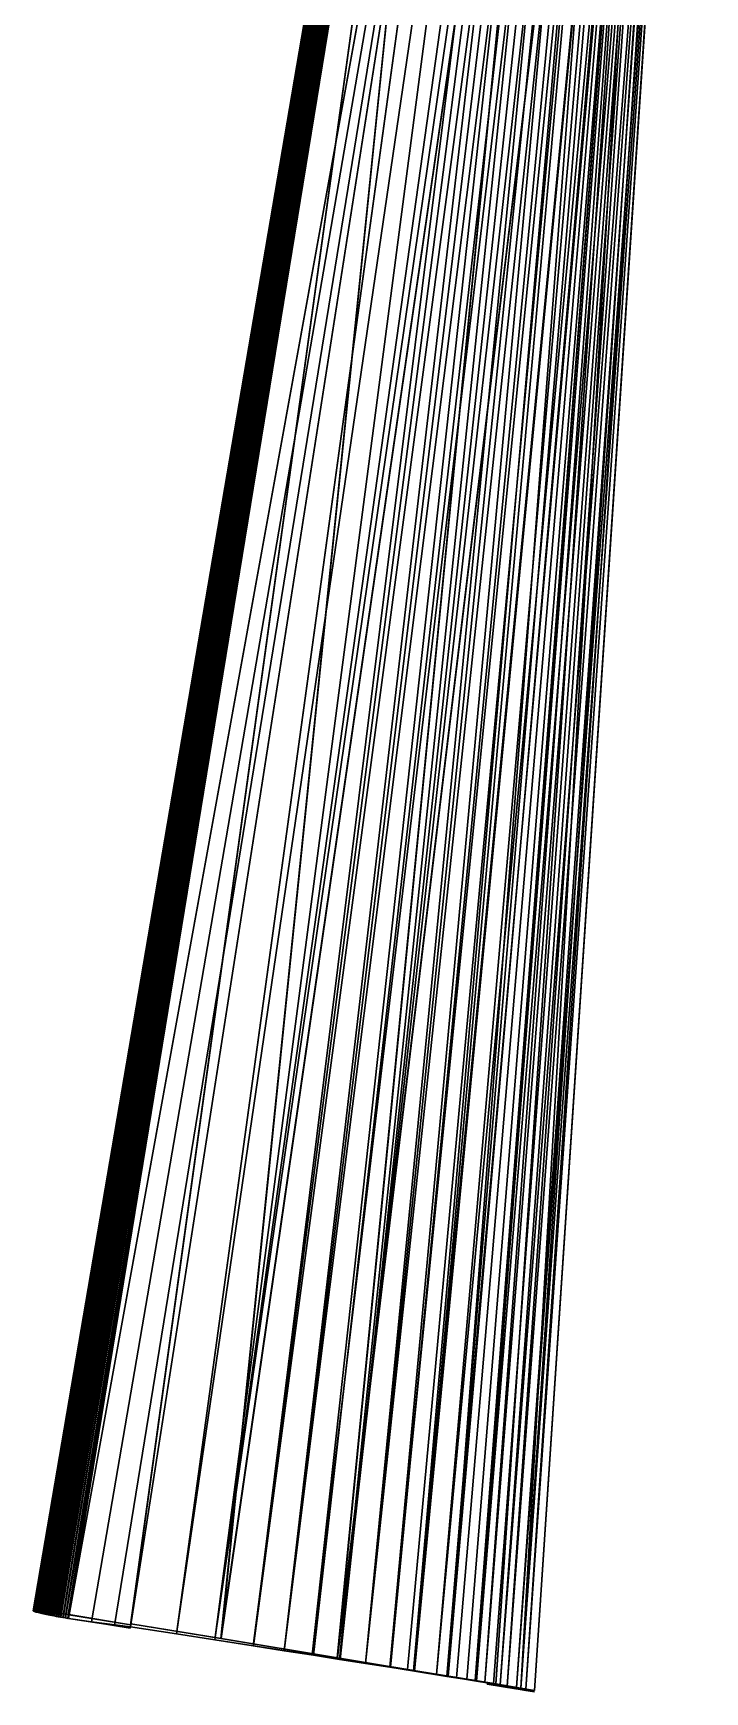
# Model space of a CAD drawing. Extents: x 599 to 878, y 187 to 1275.
# Drawn here: x 599 to 878, y 187 to 878 of the extents above; entities that cross this region are included whole.
import ezdxf

# ---------------------------------------------------------------- set-up
doc = ezdxf.new("R2010")
doc.units = 0
doc.layers.get('0').update_dxf_attribs({"linetype": 'CONTINUOUS'})

msp = doc.modelspace()

# ---------------------------------------------------------------- linework, layer by layer
for points in [[(598.848083, 221.140106, 420.226807), (598.804077, 221.089096, 421.295197), (778.224426, 1274.102051, 476.495392)], [(778.224426, 1274.102051, 476.495392), (598.804077, 221.089096, 421.295197), (598.822327, 221.041107, 422.123596)], [(778.224426, 1274.102051, 476.495392), (598.822327, 221.041107, 422.123596), (778.247681, 1274.050049, 477.387512)], [(598.822327, 221.041107, 422.123596), (598.885986, 220.985703, 422.949188), (778.247681, 1274.050049, 477.387512)], [(778.306885, 1274.136963, 475.605896), (598.958679, 221.176498, 419.225189), (598.848083, 221.140106, 420.226807)], [(778.306885, 1274.136963, 475.605896), (598.848083, 221.140106, 420.226807), (778.224426, 1274.102051, 476.495392)], [(778.247681, 1274.050049, 477.387512), (598.885986, 220.985703, 422.949188), (598.995178, 220.923203, 423.769714)], [(599.135986, 221.201599, 418.232788), (598.958679, 221.176498, 419.225189), (778.306885, 1274.136963, 475.605896)], [(778.247681, 1274.050049, 477.387512), (598.995178, 220.923203, 423.769714), (778.376587, 1273.97998, 478.269287)], [(599.149414, 220.853806, 424.582214), (778.376587, 1273.97998, 478.269287), (598.995178, 220.923203, 423.769714)], [(778.494324, 1274.154053, 474.731995), (599.379272, 221.215195, 417.254303), (599.135986, 221.201599, 418.232788)], [(599.135986, 221.201599, 418.232788), (778.306885, 1274.136963, 475.605896), (778.494324, 1274.154053, 474.731995)], [(778.609192, 1273.895996, 479.128296), (778.376587, 1273.97998, 478.269287), (599.149414, 220.853806, 424.582214)], [(778.609192, 1273.895996, 479.128296), (599.149414, 220.853806, 424.582214), (599.348206, 220.777695, 425.384491)], [(778.609192, 1273.895996, 479.128296), (599.348206, 220.777695, 425.384491), (599.590881, 220.695099, 426.173798)], [(599.687195, 221.217194, 416.294189), (599.379272, 221.215195, 417.254303), (778.494324, 1274.154053, 474.731995)], [(778.838684, 1273.97998, 476.888489), (599.420227, 220.984207, 421.292999), (778.873291, 1274.020996, 476.034607)], [(778.873291, 1274.020996, 476.034607), (599.420227, 220.984207, 421.292999), (599.462402, 221.033096, 420.269501)], [(599.462708, 220.912399, 422.482605), (599.420227, 220.984207, 421.292999), (778.838684, 1273.97998, 476.888489)], [(778.873291, 1274.020996, 476.034607), (599.462402, 221.033096, 420.269501), (599.56842, 221.0681, 419.309906)], [(778.838684, 1273.97998, 476.888489), (778.910095, 1273.921997, 477.739105), (599.462708, 220.912399, 422.482605)], [(778.910095, 1273.921997, 477.739105), (599.603271, 220.824997, 423.663605), (599.462708, 220.912399, 422.482605)], [(778.873291, 1274.020996, 476.034607), (599.56842, 221.0681, 419.309906), (779.013184, 1274.043945, 475.190887)], [(779.013184, 1274.043945, 475.190887), (599.56842, 221.0681, 419.309906), (599.738281, 221.092194, 418.359192)], [(778.609192, 1273.895996, 479.128296), (599.590881, 220.695099, 426.173798), (599.94397, 220.586395, 427.112091)], [(778.910095, 1273.921997, 477.739105), (599.840881, 220.722794, 424.827789), (599.603271, 220.824997, 423.663605)], [(599.687195, 221.217194, 416.294189), (778.494324, 1274.154053, 474.731995), (778.783508, 1274.152954, 473.8862)], [(778.783508, 1274.152954, 473.8862), (600.058472, 221.207596, 415.356689), (599.687195, 221.217194, 416.294189)], [(779.013184, 1274.043945, 475.190887), (599.738281, 221.092194, 418.359192), (599.971313, 221.105301, 417.421814)], [(779.086182, 1273.848022, 478.57309), (599.840881, 220.722794, 424.827789), (778.910095, 1273.921997, 477.739105)], [(600.174011, 220.606293, 425.966888), (599.840881, 220.722794, 424.827789), (779.086182, 1273.848022, 478.57309)], [(778.609192, 1273.895996, 479.128296), (599.94397, 220.586395, 427.112091), (778.9422, 1273.796021, 479.951996)], [(599.94397, 220.586395, 427.112091), (600.35907, 220.468994, 428.02359), (778.9422, 1273.796021, 479.951996)], [(779.013184, 1274.043945, 475.190887), (599.971313, 221.105301, 417.421814), (779.256287, 1274.04895, 474.370605)], [(779.256287, 1274.04895, 474.370605), (599.971313, 221.105301, 417.421814), (600.266418, 221.1073, 416.501892)], [(779.170715, 1274.134033, 473.080597), (600.058472, 221.207596, 415.356689), (778.783508, 1274.152954, 473.8862)], [(779.170715, 1274.134033, 473.080597), (600.491272, 221.186493, 414.446198), (600.058472, 221.207596, 415.356689)], [(779.086182, 1273.848022, 478.57309), (779.36438, 1273.759033, 479.377289), (600.174011, 220.606293, 425.966888)], [(779.36438, 1273.759033, 479.377289), (600.512085, 220.502106, 426.865814), (600.174011, 220.606293, 425.966888)], [(779.256287, 1274.04895, 474.370605), (600.266418, 221.1073, 416.501892), (600.622009, 221.098206, 415.603699)], [(778.9422, 1273.796021, 479.951996), (600.35907, 220.468994, 428.02359), (600.834473, 220.343399, 428.9039)], [(601.037415, 221.149994, 413.479187), (600.491272, 221.186493, 414.446198), (779.170715, 1274.134033, 473.080597)], [(600.909912, 220.389603, 427.739014), (600.512085, 220.502106, 426.865814), (779.36438, 1273.759033, 479.377289)], [(779.256287, 1274.04895, 474.370605), (600.622009, 221.098206, 415.603699), (779.598816, 1274.036011, 473.5867)], [(779.598816, 1274.036011, 473.5867), (600.622009, 221.098206, 415.603699), (601.036682, 221.078003, 414.731506)], [(778.9422, 1273.796021, 479.951996), (600.834473, 220.343399, 428.9039), (779.370728, 1273.68396, 480.728485)], [(600.834473, 220.343399, 428.9039), (601.36792, 220.210403, 429.749207), (779.370728, 1273.68396, 480.728485)], [(779.36438, 1273.759033, 479.377289), (779.740295, 1273.656006, 480.138885), (600.909912, 220.389603, 427.739014)], [(779.740295, 1273.656006, 480.138885), (601.365295, 220.269196, 428.582489), (600.909912, 220.389603, 427.739014)], [(779.598816, 1274.036011, 473.5867), (601.036682, 221.078003, 414.731506), (601.559875, 221.043106, 413.805115)], [(779.650085, 1274.097046, 472.326996), (601.037415, 221.149994, 413.479187), (779.170715, 1274.134033, 473.080597)], [(779.650085, 1274.097046, 472.326996), (601.65271, 221.099899, 412.555511), (601.037415, 221.149994, 413.479187)], [(779.740295, 1273.656006, 480.138885), (601.876282, 220.141602, 429.392303), (601.365295, 220.269196, 428.582489)], [(779.370728, 1273.68396, 480.728485), (601.36792, 220.210403, 429.749207), (601.95697, 220.070297, 430.555511)], [(780.035278, 1274.005005, 472.851501), (779.598816, 1274.036011, 473.5867), (601.559875, 221.043106, 413.805115)], [(601.559875, 221.043106, 413.805115), (602.149414, 220.995102, 412.920013), (780.035278, 1274.005005, 472.851501)], [(602.333984, 221.036301, 411.680115), (601.65271, 221.099899, 412.555511), (779.650085, 1274.097046, 472.326996)], [(780.207886, 1273.541016, 480.8461), (601.876282, 220.141602, 429.392303), (779.740295, 1273.656006, 480.138885)], [(780.207886, 1273.541016, 480.8461), (602.440674, 220.007401, 430.164795), (601.876282, 220.141602, 429.392303)], [(779.370728, 1273.68396, 480.728485), (601.95697, 220.070297, 430.555511), (779.888489, 1273.560059, 481.446594)], [(779.888489, 1273.560059, 481.446594), (601.95697, 220.070297, 430.555511), (602.599121, 219.923904, 431.319214)], [(780.035278, 1274.005005, 472.851501), (602.149414, 220.995102, 412.920013), (780.558777, 1273.956055, 472.176514)], [(780.558777, 1273.956055, 472.176514), (602.149414, 220.995102, 412.920013), (602.802185, 220.934296, 412.08139)], [(602.333984, 221.036301, 411.680115), (779.650085, 1274.097046, 472.326996), (780.214722, 1274.041992, 471.6362)], [(780.214722, 1274.041992, 471.6362), (603.077515, 220.959702, 410.858002), (602.333984, 221.036301, 411.680115)], [(780.207886, 1273.541016, 480.8461), (603.055786, 219.867096, 430.896393), (602.440674, 220.007401, 430.164795)], [(602.599121, 219.923904, 431.319214), (780.488281, 1273.427002, 482.095886), (779.888489, 1273.560059, 481.446594)], [(602.599121, 219.923904, 431.319214), (603.612427, 219.703003, 432.338593), (780.488281, 1273.427002, 482.095886)], [(780.558777, 1273.956055, 472.176514), (602.802185, 220.934296, 412.08139), (603.514526, 220.860992, 411.293793)], [(780.759888, 1273.416016, 481.487793), (603.055786, 219.867096, 430.896393), (780.207886, 1273.541016, 480.8461)], [(780.759888, 1273.416016, 481.487793), (604.026611, 219.655396, 431.872986), (603.055786, 219.867096, 430.896393)], [(603.077515, 220.959702, 410.858002), (780.214722, 1274.041992, 471.6362), (780.856689, 1273.970947, 471.018097)], [(780.856689, 1273.970947, 471.018097), (604.253174, 220.826797, 409.773285), (603.077515, 220.959702, 410.858002)], [(781.161316, 1273.890991, 471.57251), (780.558777, 1273.956055, 472.176514), (603.514526, 220.860992, 411.293793)], [(603.514526, 220.860992, 411.293793), (604.640808, 220.733795, 410.254608), (781.161316, 1273.890991, 471.57251)], [(780.488281, 1273.427002, 482.095886), (603.612427, 219.703003, 432.338593), (604.30188, 219.558304, 432.928802)], [(780.759888, 1273.416016, 481.487793), (604.687317, 219.516693, 432.438507), (604.026611, 219.655396, 431.872986)], [(605.047424, 220.730606, 409.159485), (604.253174, 220.826797, 409.773285), (780.856689, 1273.970947, 471.018097)], [(780.488281, 1273.427002, 482.095886), (604.30188, 219.558304, 432.928802), (781.161377, 1273.286011, 482.667206)], [(604.30188, 219.558304, 432.928802), (605.026611, 219.410294, 433.474609), (781.161377, 1273.286011, 482.667206)], [(781.161316, 1273.890991, 471.57251), (604.640808, 220.733795, 410.254608), (781.83313, 1273.810059, 471.048889)], [(781.83313, 1273.810059, 471.048889), (604.640808, 220.733795, 410.254608), (605.401672, 220.641602, 409.666595)], [(781.387573, 1273.282959, 482.053711), (604.687317, 219.516693, 432.438507), (780.759888, 1273.416016, 481.487793)], [(781.387573, 1273.282959, 482.053711), (605.38147, 219.374893, 432.961304), (604.687317, 219.516693, 432.438507)], [(781.161377, 1273.286011, 482.667206), (605.026611, 219.410294, 433.474609), (605.783508, 219.259506, 433.973785)], [(605.047424, 220.730606, 409.159485), (780.856689, 1273.970947, 471.018097), (781.566589, 1273.884033, 470.481689)], [(605.047424, 220.730606, 409.159485), (781.566589, 1273.884033, 470.481689), (605.880371, 220.625, 408.601105)], [(781.387573, 1273.282959, 482.053711), (606.106628, 219.230392, 433.439606), (605.38147, 219.374893, 432.961304)], [(781.83313, 1273.810059, 471.048889), (605.401672, 220.641602, 409.666595), (606.199707, 220.540497, 409.131592)], [(781.161377, 1273.286011, 482.667206), (605.783508, 219.259506, 433.973785), (781.897888, 1273.139038, 483.152008)], [(605.783508, 219.259506, 433.973785), (606.569885, 219.106598, 434.4245), (781.897888, 1273.139038, 483.152008)], [(605.880371, 220.625, 408.601105), (781.566589, 1273.884033, 470.481689), (782.334106, 1273.782959, 470.034698)], [(605.880371, 220.625, 408.601105), (782.334106, 1273.782959, 470.034698), (606.748291, 220.510605, 408.100586)], [(782.081116, 1273.142944, 482.535004), (606.106628, 219.230392, 433.439606), (781.387573, 1273.282959, 482.053711)], [(782.081116, 1273.142944, 482.535004), (606.859985, 219.083893, 433.871399), (606.106628, 219.230392, 433.439606)], [(781.83313, 1273.810059, 471.048889), (606.199707, 220.540497, 409.131592), (782.646606, 1273.703003, 470.572205)], [(782.646606, 1273.703003, 470.572205), (606.199707, 220.540497, 409.131592), (607.031311, 220.430893, 408.652191)], [(781.897888, 1273.139038, 483.152008), (606.569885, 219.106598, 434.4245), (607.382629, 218.952194, 434.825104)], [(606.748291, 220.510605, 408.100586), (782.334106, 1273.782959, 470.034698), (607.647217, 220.387802, 407.660492)], [(782.081116, 1273.142944, 482.535004), (607.638611, 218.935898, 434.255096), (606.859985, 219.083893, 433.871399)], [(782.646606, 1273.703003, 470.572205), (607.031311, 220.430893, 408.652191), (607.892395, 220.3134, 408.230499)], [(781.897888, 1273.139038, 483.152008), (607.382629, 218.952194, 434.825104), (782.687073, 1272.989014, 483.543396)], [(607.382629, 218.952194, 434.825104), (608.301025, 218.781601, 435.204987), (782.687073, 1272.989014, 483.543396)], [(782.829224, 1273, 482.924011), (607.638611, 218.935898, 434.255096), (782.081116, 1273.142944, 482.535004)], [(782.829224, 1273, 482.924011), (608.518372, 218.7724, 434.61911), (607.638611, 218.935898, 434.255096)], [(607.647217, 220.387802, 407.660492), (782.334106, 1273.782959, 470.034698), (783.148315, 1273.670044, 469.683502)], [(607.647217, 220.387802, 407.660492), (783.148315, 1273.670044, 469.683502), (608.572876, 220.257294, 407.282593)], [(782.646606, 1273.703003, 470.572205), (607.892395, 220.3134, 408.230499), (608.779175, 220.188293, 407.8685)], [(782.687073, 1272.989014, 483.543396), (608.301025, 218.781601, 435.204987), (609.243225, 218.610504, 435.520996)], [(782.829224, 1273, 482.924011), (609.421082, 218.608597, 434.921814), (608.518372, 218.7724, 434.61911)], [(608.572876, 220.257294, 407.282593), (783.148315, 1273.670044, 469.683502), (609.521179, 220.119507, 406.968811)], [(783.516602, 1273.581055, 470.213715), (782.646606, 1273.703003, 470.572205), (608.779175, 220.188293, 407.8685)], [(608.779175, 220.188293, 407.8685), (609.687805, 220.056396, 407.56781), (783.516602, 1273.581055, 470.213715)], [(782.687073, 1272.989014, 483.543396), (609.243225, 218.610504, 435.520996), (783.517822, 1272.838013, 483.835907)], [(609.243225, 218.610504, 435.520996), (610.205017, 218.439896, 435.771515), (783.517822, 1272.838013, 483.835907)], [(783.620422, 1272.85498, 483.214813), (609.421082, 218.608597, 434.921814), (782.829224, 1273, 482.924011)], [(610.342529, 218.445099, 435.161896), (609.421082, 218.608597, 434.921814), (783.620422, 1272.85498, 483.214813)], [(609.521179, 220.119507, 406.968811), (783.148315, 1273.670044, 469.683502), (783.997375, 1273.545044, 469.433289)], [(609.521179, 220.119507, 406.968811), (783.997375, 1273.545044, 469.433289), (610.457825, 219.979797, 406.72699)], [(783.516602, 1273.581055, 470.213715), (609.687805, 220.056396, 407.56781), (610.585083, 219.922501, 407.336212)], [(783.517822, 1272.838013, 483.835907), (610.205017, 218.439896, 435.771515), (611.181885, 218.270401, 435.955505)], [(783.620422, 1272.85498, 483.214813), (784.442078, 1272.709961, 483.402802), (610.342529, 218.445099, 435.161896)], [(784.442078, 1272.709961, 483.402802), (611.278381, 218.2827, 435.338104), (610.342529, 218.445099, 435.161896)], [(784.664429, 1273.442993, 469.312103), (610.457825, 219.979797, 406.72699), (783.997375, 1273.545044, 469.433289)], [(784.664429, 1273.442993, 469.312103), (611.407593, 219.834503, 406.547791), (610.457825, 219.979797, 406.72699)], [(784.426392, 1273.444946, 469.980408), (783.516602, 1273.581055, 470.213715), (610.585083, 219.922501, 407.336212)], [(610.585083, 219.922501, 407.336212), (611.495117, 219.783401, 407.16449), (784.426392, 1273.444946, 469.980408)], [(783.517822, 1272.838013, 483.835907), (611.181885, 218.270401, 435.955505), (784.378113, 1272.687012, 484.025208)], [(612.169373, 218.102905, 436.072113), (784.378113, 1272.687012, 484.025208), (611.181885, 218.270401, 435.955505)], [(612.224487, 218.122192, 435.449799), (611.278381, 218.2827, 435.338104), (784.442078, 1272.709961, 483.402802)], [(784.664429, 1273.442993, 469.312103), (612.366394, 219.684296, 406.431885), (611.407593, 219.834503, 406.547791)], [(612.413574, 219.639496, 407.053497), (784.426392, 1273.444946, 469.980408), (611.495117, 219.783401, 407.16449)], [(612.169373, 218.102905, 436.072113), (785.255493, 1272.53894, 484.108704), (784.378113, 1272.687012, 484.025208)], [(612.169373, 218.102905, 436.072113), (763.743896, 1140.713989, 478.110199), (785.255493, 1272.53894, 484.108704)], [(612.224487, 218.122192, 435.449799), (784.442078, 1272.709961, 483.402802), (785.281616, 1272.56897, 483.484985)], [(612.224487, 218.122192, 435.449799), (785.281616, 1272.56897, 483.484985), (763.768372, 1140.743042, 477.486389)], [(784.664429, 1273.442993, 469.312103), (613.330078, 219.5298, 406.379791), (612.366394, 219.684296, 406.431885)], [(612.413574, 219.639496, 407.053497), (785.358215, 1273.297974, 469.877014), (784.426392, 1273.444946, 469.980408)], [(612.413574, 219.639496, 407.053497), (763.85553, 1141.572021, 462.017792), (785.358215, 1273.297974, 469.877014)], [(784.664429, 1273.442993, 469.312103), (634.831177, 351.255493, 414.239014), (613.330078, 219.5298, 406.379791)], [(803.744873, 1269.718018, 480.488312), (613.423218, 217.923904, 435.497803), (785.52832, 1272.527954, 483.488708)], [(613.519775, 217.880096, 436.113708), (785.52832, 1272.527954, 483.488708), (613.423218, 217.923904, 435.497803)], [(785.624023, 1272.479004, 484.104401), (785.52832, 1272.527954, 483.488708), (613.519775, 217.880096, 436.113708)], [(613.519775, 217.880096, 436.113708), (803.835999, 1269.670044, 481.104797), (785.624023, 1272.479004, 484.104401)], [(613.609619, 219.484299, 406.377014), (613.583618, 219.451401, 407.00061), (785.630371, 1273.287964, 469.247894)], [(785.630371, 1273.287964, 469.247894), (613.583618, 219.451401, 407.00061), (785.60498, 1273.258057, 469.871613)], [(785.60498, 1273.258057, 469.871613), (613.583618, 219.451401, 407.00061), (639.329407, 215.202194, 407.853088)], [(785.630371, 1273.287964, 469.247894), (639.333374, 215.2388, 407.22879), (613.609619, 219.484299, 406.377014)], [(784.664429, 1273.442993, 469.312103), (656.332275, 482.98111, 422.098114), (634.831177, 351.255493, 414.239014)], [(785.60498, 1273.258057, 469.871613), (639.329407, 215.202194, 407.853088), (639.409912, 215.694794, 407.882507)], [(785.630371, 1273.287964, 469.247894), (639.413391, 215.728302, 407.257996), (639.333374, 215.2388, 407.22879)], [(785.60498, 1273.258057, 469.871613), (639.409912, 215.694794, 407.882507), (676.847717, 209.514206, 409.152496)], [(785.630371, 1273.287964, 469.247894), (676.949524, 209.531403, 408.531403), (639.413391, 215.728302, 407.257996)], [(784.664429, 1273.442993, 469.312103), (677.833374, 614.706726, 429.957306), (656.332275, 482.98111, 422.098114)], [(785.60498, 1273.258057, 469.871613), (676.847717, 209.514206, 409.152496), (829.672791, 1265.983032, 471.368896)], [(785.630371, 1273.287964, 469.247894), (829.680481, 1266.015991, 470.744507), (676.949524, 209.531403, 408.531403)], [(784.664429, 1273.442993, 469.312103), (699.334595, 746.432495, 437.816498), (677.833374, 614.706726, 429.957306)], [(784.664429, 1273.442993, 469.312103), (720.835815, 878.158203, 445.67569), (699.334595, 746.432495, 437.816498)], [(623.033386, 216.442902, 433.888794), (613.423218, 217.923904, 435.497803), (803.744873, 1269.718018, 480.488312)], [(632.68573, 214.925797, 432.916595), (803.835999, 1269.670044, 481.104797), (613.519775, 217.880096, 436.113708)], [(639.278381, 214.442993, 431.236115), (623.033386, 216.442902, 433.888794), (803.744873, 1269.718018, 480.488312)], [(639.27478, 214.409103, 431.868103), (803.835999, 1269.670044, 481.104797), (632.68573, 214.925797, 432.916595)], [(639.27478, 214.409103, 431.868103), (658.378113, 211.457703, 428.806213), (803.835999, 1269.670044, 481.104797)], [(639.278381, 214.442993, 431.236115), (803.744873, 1269.718018, 480.488312), (658.385681, 211.490906, 428.174286)], [(803.835999, 1269.670044, 481.104797), (658.378113, 211.457703, 428.806213), (812.993408, 1268.251953, 479.687012)], [(812.993408, 1268.251953, 479.687012), (658.378113, 211.457703, 428.806213), (674.366516, 208.980499, 426.37149)], [(812.905273, 1268.300049, 479.070007), (658.385681, 211.490906, 428.174286), (803.744873, 1269.718018, 480.488312)], [(812.905273, 1268.300049, 479.070007), (674.379272, 209.012802, 425.739685), (658.385681, 211.490906, 428.174286)], [(812.993408, 1268.251953, 479.687012), (674.366516, 208.980499, 426.37149), (826.796082, 1266.10498, 477.738495)], [(826.796082, 1266.10498, 477.738495), (674.366516, 208.980499, 426.37149), (690.392883, 206.489395, 424.077515)], [(822.107483, 1266.870972, 477.742493), (674.379272, 209.012802, 425.739685), (812.905273, 1268.300049, 479.070007)], [(822.107483, 1266.870972, 477.742493), (690.411499, 206.520798, 423.445801), (674.379272, 209.012802, 425.739685)], [(676.847717, 209.514206, 409.152496), (725.27063, 201.516602, 410.860413), (829.672791, 1265.983032, 471.368896)], [(829.680481, 1266.015991, 470.744507), (725.374573, 201.533493, 410.239502), (676.949524, 209.531403, 408.531403)], [(826.796082, 1266.10498, 477.738495), (690.392883, 206.489395, 424.077515), (703.26532, 204.481903, 422.357391)], [(831.34613, 1265.428955, 476.528687), (690.411499, 206.520798, 423.445801), (822.107483, 1266.870972, 477.742493)], [(831.34613, 1265.428955, 476.528687), (703.28949, 204.512405, 421.7258), (690.411499, 206.520798, 423.445801)], [(826.796082, 1266.10498, 477.738495), (703.26532, 204.481903, 422.357391), (836.048828, 1264.656982, 476.594604)], [(836.048828, 1264.656982, 476.594604), (703.26532, 204.481903, 422.357391), (715.441101, 202.576508, 420.849792)], [(714.924927, 202.691696, 420.283203), (703.28949, 204.512405, 421.7258), (831.34613, 1265.428955, 476.528687)], [(840.630615, 1263.970947, 475.462494), (714.924927, 202.691696, 420.283203), (831.34613, 1265.428955, 476.528687)], [(836.048828, 1264.656982, 476.594604), (715.441101, 202.576508, 420.849792), (726.242371, 200.880005, 419.626312)], [(829.672791, 1265.983032, 471.368896), (725.27063, 201.516602, 410.860413), (852.910583, 1262.141968, 472.236206)], [(852.92157, 1262.175049, 471.611786), (725.374573, 201.533493, 410.239502), (829.680481, 1266.015991, 470.744507)], [(836.048828, 1264.656982, 476.594604), (726.242371, 200.880005, 419.626312), (845.343994, 1263.192993, 475.614685)], [(840.630615, 1263.970947, 475.462494), (726.583313, 200.860596, 418.962585), (714.924927, 202.691696, 420.283203)], [(725.27063, 201.516602, 410.860413), (754.498291, 196.684601, 411.977814), (852.910583, 1262.141968, 472.236206)], [(852.92157, 1262.175049, 471.611786), (754.605713, 196.700897, 411.3573), (725.374573, 201.533493, 410.239502)], [(845.343994, 1263.192993, 475.614685), (726.242371, 200.880005, 419.626312), (737.062988, 199.174301, 418.515198)], [(737.022705, 199.214798, 417.892609), (726.583313, 200.860596, 418.962585), (840.630615, 1263.970947, 475.462494)], [(849.958801, 1262.496948, 474.570099), (737.022705, 199.214798, 417.892609), (840.630615, 1263.970947, 475.462494)], [(747.47937, 197.560303, 416.931213), (737.022705, 199.214798, 417.892609), (849.958801, 1262.496948, 474.570099)], [(845.343994, 1263.192993, 475.614685), (737.062988, 199.174301, 418.515198), (747.25592, 197.5616, 417.576385)], [(845.343994, 1263.192993, 475.614685), (747.25592, 197.5616, 417.576385), (853.121216, 1261.96106, 474.938812)], [(747.25592, 197.5616, 417.576385), (757.464417, 195.939804, 416.756989), (853.121216, 1261.96106, 474.938812)], [(757.052185, 196.039505, 416.162109), (747.47937, 197.560303, 416.931213), (849.958801, 1262.496948, 474.570099)], [(771.422791, 193.882095, 412.705505), (852.910583, 1262.141968, 472.236206), (754.498291, 196.684601, 411.977814)], [(754.605713, 196.700897, 411.3573), (852.92157, 1262.175049, 471.611786), (771.511719, 193.901505, 412.084595)], [(859.316223, 1261.006958, 473.89209), (757.052185, 196.039505, 416.162109), (849.958801, 1262.496948, 474.570099)], [(757.052185, 196.039505, 416.162109), (859.316223, 1261.006958, 473.89209), (766.639282, 194.509796, 415.515808)], [(859.353271, 1260.967041, 474.514709), (853.121216, 1261.96106, 474.938812), (757.464417, 195.939804, 416.756989)], [(757.464417, 195.939804, 416.756989), (770.937317, 193.787506, 415.895203), (859.353271, 1260.967041, 474.514709)], [(766.639282, 194.509796, 415.515808), (859.316223, 1261.006958, 473.89209), (865.285583, 1260.047974, 473.605988)], [(766.639282, 194.509796, 415.515808), (865.285583, 1260.047974, 473.605988), (774.961914, 193.175598, 415.068115)], [(859.353271, 1260.967041, 474.514709), (770.937317, 193.787506, 415.895203), (865.31958, 1260.008057, 474.229004)], [(865.31958, 1260.008057, 474.229004), (770.937317, 193.787506, 415.895203), (779.264526, 192.449203, 415.508606)], [(771.422791, 193.882095, 412.705505), (864.265625, 1260.260986, 472.740692), (852.910583, 1262.141968, 472.236206)], [(782.71521, 192.008301, 413.264893), (864.265625, 1260.260986, 472.740692), (771.422791, 193.882095, 412.705505)], [(771.511719, 193.901505, 412.084595), (852.92157, 1262.175049, 471.611786), (864.281616, 1260.292969, 472.116302)], [(771.511719, 193.901505, 412.084595), (864.281616, 1260.292969, 472.116302), (782.793213, 192.029404, 412.643799)], [(865.285583, 1260.047974, 473.605988), (783.293823, 191.832993, 414.748413), (774.961914, 193.175598, 415.068115)], [(865.31958, 1260.008057, 474.229004), (779.264526, 192.449203, 415.508606), (786.783386, 191.233795, 415.28949)], [(782.71521, 192.008301, 413.264893), (791.254028, 190.586105, 413.785309), (864.265625, 1260.260986, 472.740692)], [(864.281616, 1260.292969, 472.116302), (791.319824, 190.609207, 413.16391), (782.793213, 192.029404, 412.643799)], [(783.293823, 191.832993, 414.748413), (865.285583, 1260.047974, 473.605988), (870.473572, 1259.207031, 473.497711)], [(790.280273, 190.699402, 414.621094), (783.293823, 191.832993, 414.748413), (870.473572, 1259.207031, 473.497711)], [(865.31958, 1260.008057, 474.229004), (786.783386, 191.233795, 415.28949), (870.497314, 1259.168945, 474.121796)], [(793.162415, 190.195099, 415.242401), (870.497314, 1259.168945, 474.121796), (786.783386, 191.233795, 415.28949)], [(796.056091, 189.755096, 414.64859), (790.280273, 190.699402, 414.621094), (870.473572, 1259.207031, 473.497711)], [(801.683228, 188.838699, 414.608002), (864.265625, 1260.260986, 472.740692), (791.254028, 190.586105, 413.785309)], [(791.319824, 190.609207, 413.16391), (864.281616, 1260.292969, 472.116302), (801.733276, 188.864502, 413.985413)], [(793.162415, 190.195099, 415.242401), (875.494873, 1258.348022, 474.210999), (870.497314, 1259.168945, 474.121796)], [(799.937988, 189.082306, 415.365601), (875.494873, 1258.348022, 474.210999), (793.162415, 190.195099, 415.242401)], [(875.50647, 1258.380005, 473.5867), (796.056091, 189.755096, 414.64859), (870.473572, 1259.207031, 473.497711)], [(796.056091, 189.755096, 414.64859), (875.50647, 1258.380005, 473.5867), (803.843506, 188.470993, 414.885315)], [(799.937988, 189.082306, 415.365601), (878.168579, 1257.905029, 474.3284), (875.494873, 1258.348022, 474.210999)], [(807.369019, 187.852493, 415.673706), (878.168579, 1257.905029, 474.3284), (799.937988, 189.082306, 415.365601)], [(801.683228, 188.838699, 414.608002), (874.251282, 1258.595947, 473.390686), (864.265625, 1260.260986, 472.740692)], [(878.205017, 1257.932983, 473.705109), (874.251282, 1258.595947, 473.390686), (801.683228, 188.838699, 414.608002)], [(801.683228, 188.838699, 414.608002), (807.405273, 187.8806, 415.050415), (878.205017, 1257.932983, 473.705109)], [(801.733276, 188.864502, 413.985413), (864.281616, 1260.292969, 472.116302), (874.293518, 1258.623047, 472.767609)], [(801.733276, 188.864502, 413.985413), (874.293518, 1258.623047, 472.767609), (878.247986, 1257.959961, 473.082092)], [(878.247986, 1257.959961, 473.082092), (807.448425, 187.907501, 414.42749), (801.733276, 188.864502, 413.985413)], [(803.843506, 188.470993, 414.885315), (875.50647, 1258.380005, 473.5867), (878.205017, 1257.932983, 473.705109)], [(803.843506, 188.470993, 414.885315), (878.205017, 1257.932983, 473.705109), (807.405273, 187.8806, 415.050415)], [(807.369019, 187.852493, 415.673706), (807.405273, 187.8806, 415.050415), (878.168579, 1257.905029, 474.3284)], [(807.448425, 187.907501, 414.42749), (878.247986, 1257.959961, 473.082092), (807.405273, 187.8806, 415.050415)], [(807.405273, 187.8806, 415.050415), (878.247986, 1257.959961, 473.082092), (878.205017, 1257.932983, 473.705109)], [(878.168579, 1257.905029, 474.3284), (807.405273, 187.8806, 415.050415), (878.205017, 1257.932983, 473.705109)], [(612.169373, 218.102905, 436.072113), (742.232422, 1008.888977, 472.111694), (763.743896, 1140.713989, 478.110199)], [(612.224487, 218.122192, 435.449799), (763.768372, 1140.743042, 477.486389), (742.255188, 1008.91803, 471.487793)], [(612.413574, 219.639496, 407.053497), (742.352783, 1009.846985, 454.1586), (763.85553, 1141.572021, 462.017792)], [(612.169373, 218.102905, 436.072113), (720.720825, 877.063599, 466.11319), (742.232422, 1008.888977, 472.111694)], [(612.224487, 218.122192, 435.449799), (742.255188, 1008.91803, 471.487793), (720.742188, 877.09198, 465.489197)], [(612.413574, 219.639496, 407.053497), (720.85022, 878.120605, 446.299408), (742.352783, 1009.846985, 454.1586)], [(720.720825, 877.063599, 466.11319), (720.742188, 877.09198, 465.489197), (742.255188, 1008.91803, 471.487793)], [(720.720825, 877.063599, 466.11319), (742.255188, 1008.91803, 471.487793), (742.232422, 1008.888977, 472.111694)], [(720.835815, 878.158203, 445.67569), (742.352783, 1009.846985, 454.1586), (720.85022, 878.120605, 446.299408)], [(612.413574, 219.639496, 407.053497), (699.347473, 746.394775, 438.440186), (720.85022, 878.120605, 446.299408)], [(720.835815, 878.158203, 445.67569), (720.85022, 878.120605, 446.299408), (699.334595, 746.432495, 437.816498)], [(699.334595, 746.432495, 437.816498), (720.85022, 878.120605, 446.299408), (699.347473, 746.394775, 438.440186)], [(612.169373, 218.102905, 436.072113), (699.209229, 745.238525, 460.114685), (720.720825, 877.063599, 466.11319)], [(612.224487, 218.122192, 435.449799), (720.742188, 877.09198, 465.489197), (699.229004, 745.266418, 459.490601)], [(699.209229, 745.238525, 460.114685), (720.742188, 877.09198, 465.489197), (720.720825, 877.063599, 466.11319)], [(720.742188, 877.09198, 465.489197), (699.209229, 745.238525, 460.114685), (699.229004, 745.266418, 459.490601)], [(612.413574, 219.639496, 407.053497), (677.844788, 614.668884, 430.581085), (699.347473, 746.394775, 438.440186)], [(699.334595, 746.432495, 437.816498), (699.347473, 746.394775, 438.440186), (677.833374, 614.706726, 429.957306)], [(677.833374, 614.706726, 429.957306), (699.347473, 746.394775, 438.440186), (677.844788, 614.668884, 430.581085)], [(612.169373, 218.102905, 436.072113), (677.697693, 613.41333, 454.116211), (699.209229, 745.238525, 460.114685)], [(612.224487, 218.122192, 435.449799), (699.229004, 745.266418, 459.490601), (677.715881, 613.440918, 453.492096)], [(699.229004, 745.266418, 459.490601), (699.209229, 745.238525, 460.114685), (677.697693, 613.41333, 454.116211)], [(699.229004, 745.266418, 459.490601), (677.697693, 613.41333, 454.116211), (677.715881, 613.440918, 453.492096)], [(612.169373, 218.102905, 436.072113), (656.186218, 481.588196, 448.117706), (677.697693, 613.41333, 454.116211)], [(612.224487, 218.122192, 435.449799), (677.715881, 613.440918, 453.492096), (656.20282, 481.615295, 447.4935)], [(612.413574, 219.639496, 407.053497), (656.342224, 482.943115, 422.721893), (677.844788, 614.668884, 430.581085)], [(677.715881, 613.440918, 453.492096), (677.697693, 613.41333, 454.116211), (656.186218, 481.588196, 448.117706)], [(677.715881, 613.440918, 453.492096), (656.186218, 481.588196, 448.117706), (656.20282, 481.615295, 447.4935)], [(677.833374, 614.706726, 429.957306), (677.844788, 614.668884, 430.581085), (656.332275, 482.98111, 422.098114)], [(656.332275, 482.98111, 422.098114), (677.844788, 614.668884, 430.581085), (656.342224, 482.943115, 422.721893)], [(612.169373, 218.102905, 436.072113), (634.674622, 349.763092, 442.119202), (656.186218, 481.588196, 448.117706)], [(612.224487, 218.122192, 435.449799), (656.20282, 481.615295, 447.4935), (634.689575, 349.789703, 441.494904)], [(612.413574, 219.639496, 407.053497), (634.839478, 351.217285, 414.862701), (656.342224, 482.943115, 422.721893)], [(656.20282, 481.615295, 447.4935), (656.186218, 481.588196, 448.117706), (634.674622, 349.763092, 442.119202)], [(656.20282, 481.615295, 447.4935), (634.674622, 349.763092, 442.119202), (634.689575, 349.789703, 441.494904)], [(656.332275, 482.98111, 422.098114), (656.342224, 482.943115, 422.721893), (634.831177, 351.255493, 414.239014)], [(634.831177, 351.255493, 414.239014), (656.342224, 482.943115, 422.721893), (634.839478, 351.217285, 414.862701)], [(612.169373, 218.102905, 436.072113), (613.163025, 217.938004, 436.120697), (634.674622, 349.763092, 442.119202)], [(612.224487, 218.122192, 435.449799), (634.689575, 349.789703, 441.494904), (613.176514, 217.964203, 435.496399)], [(612.413574, 219.639496, 407.053497), (613.336914, 219.491501, 407.00351), (634.839478, 351.217285, 414.862701)], [(634.689575, 349.789703, 441.494904), (634.674622, 349.763092, 442.119202), (613.163025, 217.938004, 436.120697)], [(634.689575, 349.789703, 441.494904), (613.163025, 217.938004, 436.120697), (613.176514, 217.964203, 435.496399)], [(634.831177, 351.255493, 414.239014), (634.839478, 351.217285, 414.862701), (613.330078, 219.5298, 406.379791)], [(613.330078, 219.5298, 406.379791), (634.839478, 351.217285, 414.862701), (613.336914, 219.491501, 407.00351)], [(598.848083, 221.140106, 420.226807), (599.462402, 221.033096, 420.269501), (598.804077, 221.089096, 421.295197)], [(598.804077, 221.089096, 421.295197), (599.462402, 221.033096, 420.269501), (599.420227, 220.984207, 421.292999)], [(598.804077, 221.089096, 421.295197), (599.420227, 220.984207, 421.292999), (598.822327, 221.041107, 422.123596)], [(598.958679, 221.176498, 419.225189), (599.56842, 221.0681, 419.309906), (598.848083, 221.140106, 420.226807)], [(598.848083, 221.140106, 420.226807), (599.56842, 221.0681, 419.309906), (599.462402, 221.033096, 420.269501)], [(599.135986, 221.201599, 418.232788), (599.738281, 221.092194, 418.359192), (598.958679, 221.176498, 419.225189)], [(598.958679, 221.176498, 419.225189), (599.738281, 221.092194, 418.359192), (599.56842, 221.0681, 419.309906)], [(599.379272, 221.215195, 417.254303), (599.971313, 221.105301, 417.421814), (599.135986, 221.201599, 418.232788)], [(599.135986, 221.201599, 418.232788), (599.971313, 221.105301, 417.421814), (599.738281, 221.092194, 418.359192)], [(599.687195, 221.217194, 416.294189), (600.266418, 221.1073, 416.501892), (599.379272, 221.215195, 417.254303)], [(599.379272, 221.215195, 417.254303), (600.266418, 221.1073, 416.501892), (599.971313, 221.105301, 417.421814)], [(600.058472, 221.207596, 415.356689), (600.622009, 221.098206, 415.603699), (599.687195, 221.217194, 416.294189)], [(599.687195, 221.217194, 416.294189), (600.622009, 221.098206, 415.603699), (600.266418, 221.1073, 416.501892)], [(600.491272, 221.186493, 414.446198), (601.036682, 221.078003, 414.731506), (600.058472, 221.207596, 415.356689)], [(600.058472, 221.207596, 415.356689), (601.036682, 221.078003, 414.731506), (600.622009, 221.098206, 415.603699)], [(601.037415, 221.149994, 413.479187), (601.559875, 221.043106, 413.805115), (600.491272, 221.186493, 414.446198)], [(600.491272, 221.186493, 414.446198), (601.559875, 221.043106, 413.805115), (601.036682, 221.078003, 414.731506)], [(601.65271, 221.099899, 412.555511), (602.149414, 220.995102, 412.920013), (601.037415, 221.149994, 413.479187)], [(601.037415, 221.149994, 413.479187), (602.149414, 220.995102, 412.920013), (601.559875, 221.043106, 413.805115)], [(602.333984, 221.036301, 411.680115), (602.802185, 220.934296, 412.08139), (601.65271, 221.099899, 412.555511)], [(601.65271, 221.099899, 412.555511), (602.802185, 220.934296, 412.08139), (602.149414, 220.995102, 412.920013)], [(598.822327, 221.041107, 422.123596), (599.420227, 220.984207, 421.292999), (599.462708, 220.912399, 422.482605)], [(598.822327, 221.041107, 422.123596), (599.462708, 220.912399, 422.482605), (598.885986, 220.985703, 422.949188)], [(598.885986, 220.985703, 422.949188), (599.462708, 220.912399, 422.482605), (598.995178, 220.923203, 423.769714)], [(598.995178, 220.923203, 423.769714), (599.462708, 220.912399, 422.482605), (599.603271, 220.824997, 423.663605)], [(598.995178, 220.923203, 423.769714), (599.603271, 220.824997, 423.663605), (599.149414, 220.853806, 424.582214)], [(599.149414, 220.853806, 424.582214), (599.603271, 220.824997, 423.663605), (599.840881, 220.722794, 424.827789)], [(599.149414, 220.853806, 424.582214), (599.840881, 220.722794, 424.827789), (599.348206, 220.777695, 425.384491)], [(599.348206, 220.777695, 425.384491), (599.840881, 220.722794, 424.827789), (599.590881, 220.695099, 426.173798)], [(599.590881, 220.695099, 426.173798), (599.840881, 220.722794, 424.827789), (600.174011, 220.606293, 425.966888)], [(599.590881, 220.695099, 426.173798), (600.174011, 220.606293, 425.966888), (599.94397, 220.586395, 427.112091)], [(599.94397, 220.586395, 427.112091), (600.174011, 220.606293, 425.966888), (600.512085, 220.502106, 426.865814)], [(599.94397, 220.586395, 427.112091), (600.512085, 220.502106, 426.865814), (600.35907, 220.468994, 428.02359)], [(600.35907, 220.468994, 428.02359), (600.512085, 220.502106, 426.865814), (600.909912, 220.389603, 427.739014)], [(600.35907, 220.468994, 428.02359), (600.909912, 220.389603, 427.739014), (600.834473, 220.343399, 428.9039)], [(600.834473, 220.343399, 428.9039), (600.909912, 220.389603, 427.739014), (601.365295, 220.269196, 428.582489)], [(600.834473, 220.343399, 428.9039), (601.365295, 220.269196, 428.582489), (601.36792, 220.210403, 429.749207)], [(601.36792, 220.210403, 429.749207), (601.365295, 220.269196, 428.582489), (601.876282, 220.141602, 429.392303)], [(601.36792, 220.210403, 429.749207), (601.876282, 220.141602, 429.392303), (601.95697, 220.070297, 430.555511)], [(601.95697, 220.070297, 430.555511), (601.876282, 220.141602, 429.392303), (602.440674, 220.007401, 430.164795)], [(601.95697, 220.070297, 430.555511), (602.440674, 220.007401, 430.164795), (602.599121, 219.923904, 431.319214)], [(603.077515, 220.959702, 410.858002), (603.514526, 220.860992, 411.293793), (602.333984, 221.036301, 411.680115)], [(602.333984, 221.036301, 411.680115), (603.514526, 220.860992, 411.293793), (602.802185, 220.934296, 412.08139)], [(602.599121, 219.923904, 431.319214), (602.440674, 220.007401, 430.164795), (603.055786, 219.867096, 430.896393)], [(602.599121, 219.923904, 431.319214), (603.055786, 219.867096, 430.896393), (603.612427, 219.703003, 432.338593)], [(603.612427, 219.703003, 432.338593), (603.055786, 219.867096, 430.896393), (604.026611, 219.655396, 431.872986)], [(604.253174, 220.826797, 409.773285), (604.640808, 220.733795, 410.254608), (603.077515, 220.959702, 410.858002)], [(603.077515, 220.959702, 410.858002), (604.640808, 220.733795, 410.254608), (603.514526, 220.860992, 411.293793)], [(603.612427, 219.703003, 432.338593), (604.026611, 219.655396, 431.872986), (604.30188, 219.558304, 432.928802)], [(604.30188, 219.558304, 432.928802), (604.026611, 219.655396, 431.872986), (604.687317, 219.516693, 432.438507)], [(605.047424, 220.730606, 409.159485), (605.401672, 220.641602, 409.666595), (604.253174, 220.826797, 409.773285)], [(604.253174, 220.826797, 409.773285), (605.401672, 220.641602, 409.666595), (604.640808, 220.733795, 410.254608)], [(604.30188, 219.558304, 432.928802), (604.687317, 219.516693, 432.438507), (605.026611, 219.410294, 433.474609)], [(605.026611, 219.410294, 433.474609), (604.687317, 219.516693, 432.438507), (605.38147, 219.374893, 432.961304)], [(605.026611, 219.410294, 433.474609), (605.38147, 219.374893, 432.961304), (605.783508, 219.259506, 433.973785)], [(605.880371, 220.625, 408.601105), (606.199707, 220.540497, 409.131592), (605.047424, 220.730606, 409.159485)], [(605.047424, 220.730606, 409.159485), (606.199707, 220.540497, 409.131592), (605.401672, 220.641602, 409.666595)], [(605.783508, 219.259506, 433.973785), (605.38147, 219.374893, 432.961304), (606.106628, 219.230392, 433.439606)], [(605.783508, 219.259506, 433.973785), (606.106628, 219.230392, 433.439606), (606.569885, 219.106598, 434.4245)], [(606.748291, 220.510605, 408.100586), (607.031311, 220.430893, 408.652191), (605.880371, 220.625, 408.601105)], [(605.880371, 220.625, 408.601105), (607.031311, 220.430893, 408.652191), (606.199707, 220.540497, 409.131592)], [(606.569885, 219.106598, 434.4245), (606.106628, 219.230392, 433.439606), (606.859985, 219.083893, 433.871399)], [(606.569885, 219.106598, 434.4245), (606.859985, 219.083893, 433.871399), (607.382629, 218.952194, 434.825104)], [(607.647217, 220.387802, 407.660492), (607.892395, 220.3134, 408.230499), (606.748291, 220.510605, 408.100586)], [(606.748291, 220.510605, 408.100586), (607.892395, 220.3134, 408.230499), (607.031311, 220.430893, 408.652191)], [(607.382629, 218.952194, 434.825104), (606.859985, 219.083893, 433.871399), (607.638611, 218.935898, 434.255096)], [(607.382629, 218.952194, 434.825104), (607.638611, 218.935898, 434.255096), (608.301025, 218.781601, 435.204987)], [(608.301025, 218.781601, 435.204987), (607.638611, 218.935898, 434.255096), (608.518372, 218.7724, 434.61911)], [(608.572876, 220.257294, 407.282593), (608.779175, 220.188293, 407.8685), (607.647217, 220.387802, 407.660492)], [(607.647217, 220.387802, 407.660492), (608.779175, 220.188293, 407.8685), (607.892395, 220.3134, 408.230499)], [(608.301025, 218.781601, 435.204987), (608.518372, 218.7724, 434.61911), (609.243225, 218.610504, 435.520996)], [(609.243225, 218.610504, 435.520996), (608.518372, 218.7724, 434.61911), (609.421082, 218.608597, 434.921814)], [(609.521179, 220.119507, 406.968811), (609.687805, 220.056396, 407.56781), (608.572876, 220.257294, 407.282593)], [(608.572876, 220.257294, 407.282593), (609.687805, 220.056396, 407.56781), (608.779175, 220.188293, 407.8685)], [(609.243225, 218.610504, 435.520996), (609.421082, 218.608597, 434.921814), (610.205017, 218.439896, 435.771515)], [(610.205017, 218.439896, 435.771515), (609.421082, 218.608597, 434.921814), (610.342529, 218.445099, 435.161896)], [(610.457825, 219.979797, 406.72699), (610.585083, 219.922501, 407.336212), (609.521179, 220.119507, 406.968811)], [(609.521179, 220.119507, 406.968811), (610.585083, 219.922501, 407.336212), (609.687805, 220.056396, 407.56781)], [(610.205017, 218.439896, 435.771515), (610.342529, 218.445099, 435.161896), (611.181885, 218.270401, 435.955505)], [(611.181885, 218.270401, 435.955505), (610.342529, 218.445099, 435.161896), (611.278381, 218.2827, 435.338104)], [(611.407593, 219.834503, 406.547791), (611.495117, 219.783401, 407.16449), (610.457825, 219.979797, 406.72699)], [(610.457825, 219.979797, 406.72699), (611.495117, 219.783401, 407.16449), (610.585083, 219.922501, 407.336212)], [(611.181885, 218.270401, 435.955505), (611.278381, 218.2827, 435.338104), (612.169373, 218.102905, 436.072113)], [(612.169373, 218.102905, 436.072113), (611.278381, 218.2827, 435.338104), (612.224487, 218.122192, 435.449799)], [(612.366394, 219.684296, 406.431885), (612.413574, 219.639496, 407.053497), (611.407593, 219.834503, 406.547791)], [(611.407593, 219.834503, 406.547791), (612.413574, 219.639496, 407.053497), (611.495117, 219.783401, 407.16449)], [(612.169373, 218.102905, 436.072113), (612.224487, 218.122192, 435.449799), (613.163025, 217.938004, 436.120697)], [(613.163025, 217.938004, 436.120697), (612.224487, 218.122192, 435.449799), (613.176514, 217.964203, 435.496399)], [(613.330078, 219.5298, 406.379791), (613.336914, 219.491501, 407.00351), (612.366394, 219.684296, 406.431885)], [(612.366394, 219.684296, 406.431885), (613.336914, 219.491501, 407.00351), (612.413574, 219.639496, 407.053497)], [(623.033386, 216.442902, 433.888794), (632.68573, 214.925797, 432.916595), (613.423218, 217.923904, 435.497803)], [(613.423218, 217.923904, 435.497803), (632.68573, 214.925797, 432.916595), (613.519775, 217.880096, 436.113708)], [(613.609619, 219.484299, 406.377014), (639.329407, 215.202194, 407.853088), (613.583618, 219.451401, 407.00061)], [(639.333374, 215.2388, 407.22879), (639.329407, 215.202194, 407.853088), (613.609619, 219.484299, 406.377014)], [(639.197876, 213.949997, 431.213715), (639.195313, 213.921494, 431.845886), (623.033386, 216.442902, 433.888794)], [(623.033386, 216.442902, 433.888794), (639.195313, 213.921494, 431.845886), (632.68573, 214.925797, 432.916595)], [(639.278381, 214.442993, 431.236115), (639.197876, 213.949997, 431.213715), (623.033386, 216.442902, 433.888794)], [(639.27478, 214.409103, 431.868103), (632.68573, 214.925797, 432.916595), (639.195313, 213.921494, 431.845886)], [(639.27478, 214.409103, 431.868103), (639.195313, 213.921494, 431.845886), (639.278381, 214.442993, 431.236115)], [(639.278381, 214.442993, 431.236115), (639.195313, 213.921494, 431.845886), (639.197876, 213.949997, 431.213715)], [(658.385681, 211.490906, 428.174286), (639.27478, 214.409103, 431.868103), (639.278381, 214.442993, 431.236115)], [(658.385681, 211.490906, 428.174286), (658.378113, 211.457703, 428.806213), (639.27478, 214.409103, 431.868103)], [(639.333374, 215.2388, 407.22879), (639.409912, 215.694794, 407.882507), (639.329407, 215.202194, 407.853088)], [(639.413391, 215.728302, 407.257996), (639.409912, 215.694794, 407.882507), (639.333374, 215.2388, 407.22879)], [(639.413391, 215.728302, 407.257996), (676.847717, 209.514206, 409.152496), (639.409912, 215.694794, 407.882507)], [(676.949524, 209.531403, 408.531403), (676.847717, 209.514206, 409.152496), (639.413391, 215.728302, 407.257996)], [(674.379272, 209.012802, 425.739685), (658.378113, 211.457703, 428.806213), (658.385681, 211.490906, 428.174286)], [(674.379272, 209.012802, 425.739685), (674.366516, 208.980499, 426.37149), (658.378113, 211.457703, 428.806213)], [(690.411499, 206.520798, 423.445801), (674.366516, 208.980499, 426.37149), (674.379272, 209.012802, 425.739685)], [(690.411499, 206.520798, 423.445801), (690.392883, 206.489395, 424.077515), (674.366516, 208.980499, 426.37149)], [(676.949524, 209.531403, 408.531403), (725.374573, 201.533493, 410.239502), (676.847717, 209.514206, 409.152496)], [(676.847717, 209.514206, 409.152496), (725.374573, 201.533493, 410.239502), (754.605713, 196.700897, 411.3573)], [(676.847717, 209.514206, 409.152496), (754.605713, 196.700897, 411.3573), (725.27063, 201.516602, 410.860413)], [(703.28949, 204.512405, 421.7258), (690.392883, 206.489395, 424.077515), (690.411499, 206.520798, 423.445801)], [(703.28949, 204.512405, 421.7258), (703.26532, 204.481903, 422.357391), (690.392883, 206.489395, 424.077515)], [(714.924927, 202.691696, 420.283203), (703.26532, 204.481903, 422.357391), (703.28949, 204.512405, 421.7258)], [(714.924927, 202.691696, 420.283203), (715.441101, 202.576508, 420.849792), (703.26532, 204.481903, 422.357391)], [(726.583313, 200.860596, 418.962585), (715.441101, 202.576508, 420.849792), (714.924927, 202.691696, 420.283203)], [(726.583313, 200.860596, 418.962585), (726.242371, 200.880005, 419.626312), (715.441101, 202.576508, 420.849792)], [(725.27063, 201.516602, 410.860413), (754.605713, 196.700897, 411.3573), (771.511719, 193.901505, 412.084595)], [(725.27063, 201.516602, 410.860413), (771.511719, 193.901505, 412.084595), (754.498291, 196.684601, 411.977814)], [(737.062988, 199.174301, 418.515198), (726.242371, 200.880005, 419.626312), (726.583313, 200.860596, 418.962585)], [(737.022705, 199.214798, 417.892609), (737.062988, 199.174301, 418.515198), (726.583313, 200.860596, 418.962585)], [(747.47937, 197.560303, 416.931213), (747.25592, 197.5616, 417.576385), (737.022705, 199.214798, 417.892609)], [(737.022705, 199.214798, 417.892609), (747.25592, 197.5616, 417.576385), (737.062988, 199.174301, 418.515198)], [(747.47937, 197.560303, 416.931213), (757.464417, 195.939804, 416.756989), (747.25592, 197.5616, 417.576385)], [(757.052185, 196.039505, 416.162109), (757.464417, 195.939804, 416.756989), (747.47937, 197.560303, 416.931213)], [(754.498291, 196.684601, 411.977814), (771.511719, 193.901505, 412.084595), (782.793213, 192.029404, 412.643799)], [(754.498291, 196.684601, 411.977814), (782.793213, 192.029404, 412.643799), (771.422791, 193.882095, 412.705505)], [(766.639282, 194.509796, 415.515808), (770.937317, 193.787506, 415.895203), (757.052185, 196.039505, 416.162109)], [(757.052185, 196.039505, 416.162109), (770.937317, 193.787506, 415.895203), (757.464417, 195.939804, 416.756989)], [(774.961914, 193.175598, 415.068115), (779.264526, 192.449203, 415.508606), (766.639282, 194.509796, 415.515808)], [(766.639282, 194.509796, 415.515808), (779.264526, 192.449203, 415.508606), (770.937317, 193.787506, 415.895203)], [(771.422791, 193.882095, 412.705505), (782.793213, 192.029404, 412.643799), (791.319824, 190.609207, 413.16391)], [(771.422791, 193.882095, 412.705505), (791.319824, 190.609207, 413.16391), (782.71521, 192.008301, 413.264893)], [(793.162415, 190.195099, 415.242401), (786.783386, 191.233795, 415.28949), (774.961914, 193.175598, 415.068115)], [(774.961914, 193.175598, 415.068115), (786.783386, 191.233795, 415.28949), (779.264526, 192.449203, 415.508606)], [(774.961914, 193.175598, 415.068115), (783.293823, 191.832993, 414.748413), (807.405273, 187.8806, 415.050415)], [(807.405273, 187.8806, 415.050415), (793.162415, 190.195099, 415.242401), (774.961914, 193.175598, 415.068115)], [(782.71521, 192.008301, 413.264893), (791.319824, 190.609207, 413.16391), (801.733276, 188.864502, 413.985413)], [(782.71521, 192.008301, 413.264893), (801.733276, 188.864502, 413.985413), (791.254028, 190.586105, 413.785309)], [(807.405273, 187.8806, 415.050415), (783.293823, 191.832993, 414.748413), (803.843506, 188.470993, 414.885315)], [(783.293823, 191.832993, 414.748413), (790.280273, 190.699402, 414.621094), (803.843506, 188.470993, 414.885315)], [(790.232422, 190.201401, 414.593689), (787.652405, 190.620407, 414.633606), (787.634216, 190.623993, 414.622498)], [(790.232422, 190.201401, 414.593689), (787.634216, 190.623993, 414.622498), (787.652405, 190.620407, 414.633606)], [(792.326721, 189.824905, 415.212311), (787.639099, 190.589096, 415.246613), (787.656616, 190.619095, 414.644806)], [(787.639099, 190.589096, 415.246613), (807.360229, 187.382095, 415.022186), (787.656616, 190.619095, 414.644806)], [(787.639099, 190.589096, 415.246613), (792.326721, 189.824905, 415.212311), (793.598999, 189.617798, 415.217499)], [(787.639099, 190.589096, 415.246613), (807.372314, 187.380096, 415.02301), (807.368408, 187.380707, 415.022797)], [(787.639099, 190.589096, 415.246613), (807.368408, 187.380707, 415.022797), (807.364075, 187.381393, 415.022491)], [(787.639099, 190.589096, 415.246613), (807.364075, 187.381393, 415.022491), (807.360229, 187.382095, 415.022186)], [(807.372314, 187.380096, 415.02301), (787.639099, 190.589096, 415.246613), (793.598999, 189.617798, 415.217499)], [(790.232422, 190.201401, 414.593689), (787.65802, 190.619293, 414.637299), (787.652405, 190.620407, 414.633606)], [(790.232422, 190.201401, 414.593689), (787.652405, 190.620407, 414.633606), (787.65802, 190.619293, 414.637299)], [(792.326721, 189.824905, 415.212311), (787.656616, 190.619095, 414.644806), (787.65863, 190.618896, 414.642487)], [(787.656616, 190.619095, 414.644806), (807.360229, 187.382095, 415.022186), (803.799316, 187.972397, 414.857391)], [(787.656616, 190.619095, 414.644806), (803.799316, 187.972397, 414.857391), (799.905396, 188.615906, 414.713593)], [(787.656616, 190.619095, 414.644806), (799.905396, 188.615906, 414.713593), (796.010376, 189.256699, 414.620789)], [(796.010376, 189.256699, 414.620789), (787.65863, 190.618896, 414.642487), (787.656616, 190.619095, 414.644806)], [(790.232422, 190.201401, 414.593689), (787.65918, 190.619003, 414.638885), (787.65802, 190.619293, 414.637299)], [(790.232422, 190.201401, 414.593689), (787.65802, 190.619293, 414.637299), (787.65918, 190.619003, 414.638885)], [(792.326721, 189.824905, 415.212311), (787.65863, 190.618896, 414.642487), (787.65918, 190.618805, 414.641388)], [(796.010376, 189.256699, 414.620789), (787.65918, 190.618805, 414.641388), (787.65863, 190.618896, 414.642487)], [(790.232422, 190.201401, 414.593689), (787.65918, 190.618805, 414.641388), (787.65918, 190.619003, 414.638885)], [(790.232422, 190.201401, 414.593689), (787.65918, 190.619003, 414.638885), (787.65918, 190.618805, 414.641388)], [(792.326721, 189.824905, 415.212311), (787.65918, 190.618805, 414.641388), (790.232422, 190.201401, 414.593689)], [(796.010376, 189.256699, 414.620789), (790.232422, 190.201401, 414.593689), (787.65918, 190.618805, 414.641388)], [(792.326721, 189.824905, 415.212311), (790.232422, 190.201401, 414.593689), (796.010376, 189.256699, 414.620789)], [(803.843506, 188.470993, 414.885315), (790.280273, 190.699402, 414.621094), (796.056091, 189.755096, 414.64859)], [(791.254028, 190.586105, 413.785309), (801.733276, 188.864502, 413.985413), (807.448425, 187.907501, 414.42749)], [(791.254028, 190.586105, 413.785309), (807.448425, 187.907501, 414.42749), (801.683228, 188.838699, 414.608002)], [(793.598999, 189.617798, 415.217499), (792.326721, 189.824905, 415.212311), (793.598572, 189.616699, 415.217407)], [(796.010376, 189.256699, 414.620789), (793.598572, 189.616699, 415.217407), (792.326721, 189.824905, 415.212311)], [(807.405273, 187.8806, 415.050415), (799.937988, 189.082306, 415.365601), (793.162415, 190.195099, 415.242401)], [(793.598999, 189.617798, 415.217499), (793.598572, 189.616699, 415.217407), (796.223694, 189.185806, 415.248596)], [(796.010376, 189.256699, 414.620789), (796.223694, 189.185806, 415.248596), (793.598572, 189.616699, 415.217407)], [(796.223694, 189.185806, 415.248596), (796.002319, 189.223999, 415.244995), (793.598999, 189.617798, 415.217499)], [(807.372314, 187.380096, 415.02301), (793.598999, 189.617798, 415.217499), (796.002319, 189.223999, 415.244995)], [(796.002319, 189.223999, 415.244995), (796.223694, 189.185806, 415.248596), (800.125671, 188.542801, 415.34491)], [(796.002319, 189.223999, 415.244995), (800.125671, 188.542801, 415.34491), (803.783875, 187.940903, 415.481598)], [(807.372314, 187.380096, 415.02301), (796.002319, 189.223999, 415.244995), (803.783875, 187.940903, 415.481598)], [(796.223694, 189.185806, 415.248596), (796.010376, 189.256699, 414.620789), (800.125671, 188.542801, 415.34491)], [(800.125671, 188.542801, 415.34491), (796.010376, 189.256699, 414.620789), (799.905396, 188.615906, 414.713593)], [(800.125671, 188.542801, 415.34491), (799.905396, 188.615906, 414.713593), (803.799316, 187.972397, 414.857391)], [(807.405273, 187.8806, 415.050415), (807.369019, 187.852493, 415.673706), (799.937988, 189.082306, 415.365601)], [(807.335693, 187.348297, 415.646088), (803.783875, 187.940903, 415.481598), (800.125671, 188.542801, 415.34491)], [(807.360229, 187.382095, 415.022186), (800.125671, 188.542801, 415.34491), (803.799316, 187.972397, 414.857391)], [(807.335693, 187.348297, 415.646088), (800.125671, 188.542801, 415.34491), (807.360229, 187.382095, 415.022186)], [(801.683228, 188.838699, 414.608002), (807.448425, 187.907501, 414.42749), (807.405273, 187.8806, 415.050415)], [(807.335693, 187.348297, 415.646088), (807.335876, 187.352005, 415.646301), (803.783875, 187.940903, 415.481598)], [(807.372314, 187.380096, 415.02301), (803.783875, 187.940903, 415.481598), (807.335876, 187.352005, 415.646301)], [(807.335693, 187.348297, 415.646088), (807.360229, 187.382095, 415.022186), (807.364075, 187.381393, 415.022491)], [(807.335693, 187.348297, 415.646088), (807.364075, 187.381393, 415.022491), (807.368408, 187.380707, 415.022797)], [(807.335693, 187.348297, 415.646088), (807.368408, 187.380707, 415.022797), (807.372314, 187.380096, 415.02301)], [(807.335876, 187.352005, 415.646301), (807.335693, 187.348297, 415.646088), (807.372314, 187.380096, 415.02301)]]:
    msp.add_3dface(points)

doc.saveas('drawing.dxf')
